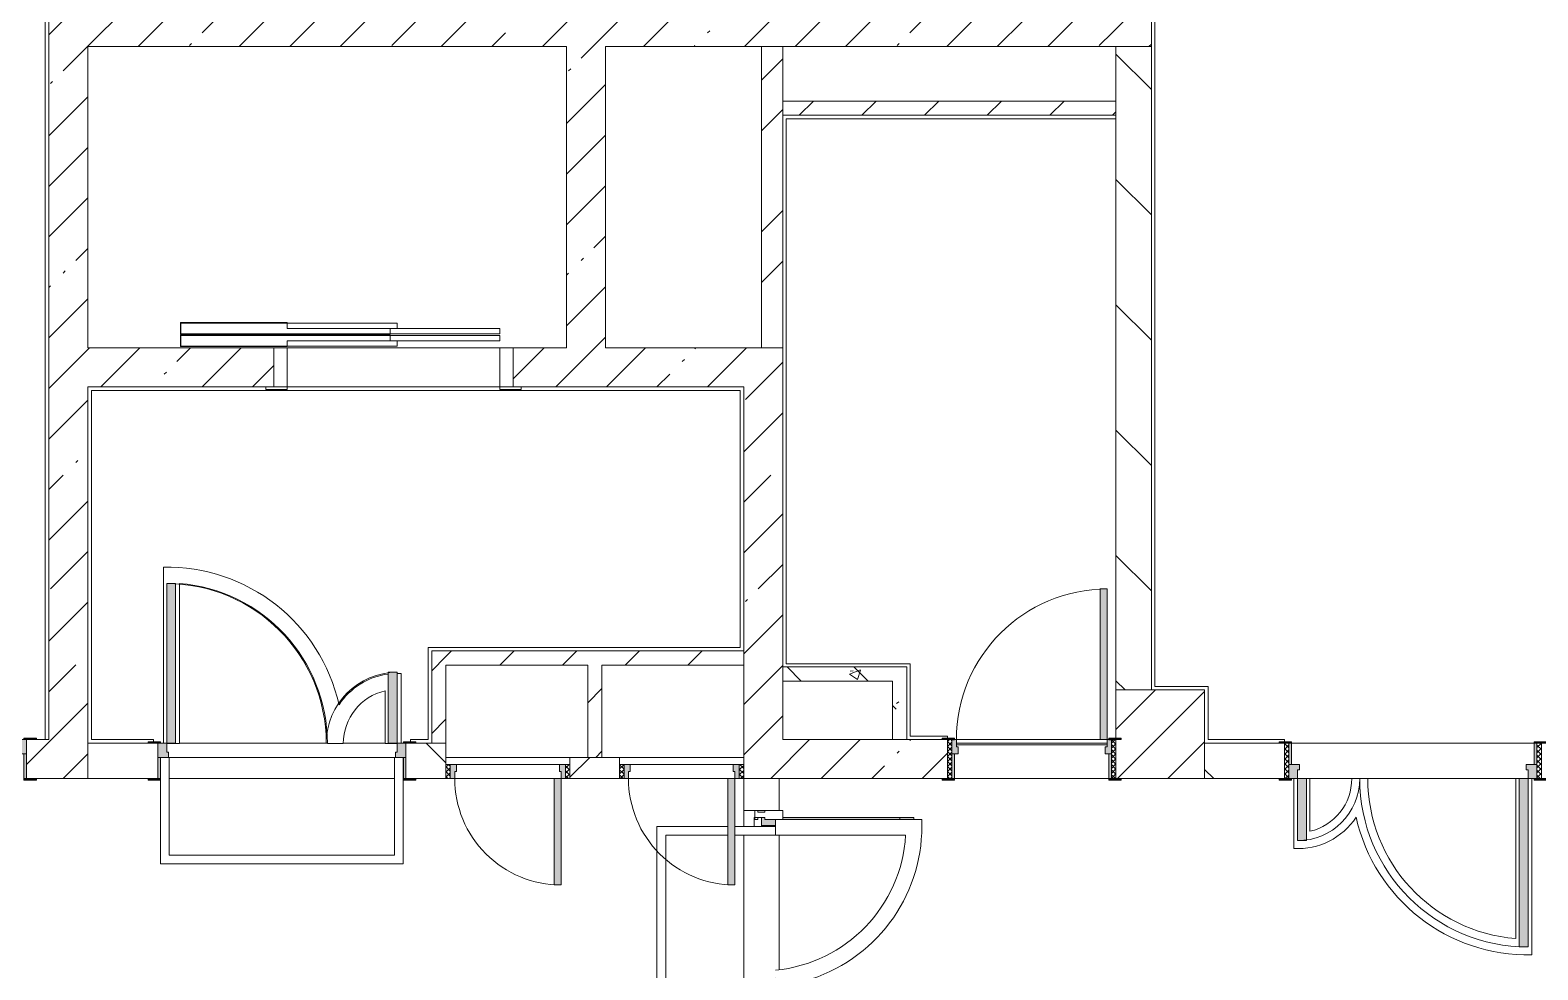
# Model space of a CAD drawing. Header units: millimetres. Extents: x -5714 to 188114, y -8553 to 29000.
# Drawn here: x 155579 to 164084, y 12321 to 17623 of the extents above; entities that cross this region are included whole.
import ezdxf

# ---------------------------------------------------------------- set-up
doc = ezdxf.new("R2010")
doc.units = ezdxf.units.MM
for name, color, linetype, lineweight, true_color in [('A-DETL-GENF-5', 7, 'Continuous', 5, 0xaaaaaa), ('A-DETL-GENF-6', 7, 'Continuous', 5, 0xe2e2e2), ('A-DOOR-3', 7, 'Continuous', 5, 0xaaaaaa), ('A-DOOR-4', 7, 'Continuous', 5, 0xe2e2e2), ('A-DOOR-FRAM-2', 7, 'Continuous', 5, 0xe2e2e2), ('A-DOOR-FRAM-3', 7, 'Continuous', 5, 0xaaaaaa), ('A-FLOR-2', 7, 'Continuous', 5, 0xaaaaaa), ('I-WALL-4', 7, 'Continuous', 5, 0x787878)]:
    doc.layers.add(name, color=color, linetype=linetype, lineweight=lineweight, true_color=true_color)
for name, color, linetype, lineweight in [('A-GLAZ-CWMG-2', 7, 'Continuous', 5), ('A-WALL', 7, 'Continuous', 9), ('I-WALL-2', 7, 'Continuous', 5), ('S-COLS-2', 7, 'Continuous', 5)]:
    doc.layers.add(name, color=color, linetype=linetype, lineweight=lineweight)
pattern_1 = [(45, (61103.76, 0), (-285.1231, 285.1231), []), (45, (61388.9, 0), (-285.1231, 285.1231), [504.031, -100.806, 16.764, -84.042])]
pattern_2 = [(45, (61103.76, 0), (-427.6843, 427.6843), []), (45, (61388.9, 0), (-427.6843, 427.6843), [])]
pattern_3 = [(135, (61103.76, 0), (-353.5534, -353.5534), [])]
pattern_4 = [(45, (61103.76, 0), (-176.7767, 176.7767), [])]
pattern_5 = [(135, (61103.76, 0), (-377.1708, -377.1708), [533.4, -88.9, 17.78, -88.9]), (135, (61103.76, 376.94), (-377.1708, -377.1708), []), (50, (61103.76, 0), (637.6445, -55.7866), [66.675, -733.425]), (355, (61103.76, 0), (-123.3494, 668.699), [53.34, -586.74]), (100.451, (61156.9, -4.65), (514.299, 612.908), [56.665, -623.315]), (46.184, (61103.8, 177.8), (948.7764, -147.1497), [100.012, -1100.137]), (96.636, (61182.8, 165.5), (830.909, 865.997), [84.998, -934.973]), (351.184, (61103.8, 177.8), (830.918, 865.988), [80.01, -880.11]), (21, (61192.66, 133.35), (530.6506, -357.9283), [66.675, -733.425]), (326, (61192.66, 133.35), (216.308, 644.6585), [53.34, -586.74]), (71.451, (61236.9, 103.5), (746.9596, 286.7243), [56.665, -623.315]), (37.5, (61103.76, 0), (10.81053, 295.9426), [16.764, -562.864, 16.764, -578.866, -588.962]), (37.5, (61103.76, 0), (10.81053, 295.9426), [-1175.258, 16.764, -572.198]), (7.5, (61103.76, 0), (233.8692, 350.6318), [16.764, -322.834, 16.764, -549.529, -224.472]), (7.5, (61103.76, 0), (233.8692, 350.6318), [-905.891, 16.764, -207.708]), (327.5, (60905.51, 0), (474.5678, -20.0513), [16.764, -205.486, 16.764, -676.656, -920.115]), (327.5, (60905.51, 0), (474.5678, -20.0513), [-915.67, 16.764, -903.351]), (317.5, (60816.6, 0), (518.4522, 88.9934), [16.764, -272.161, 16.764, -443.738, -653.415]), (317.5, (60816.6, 0), (518.4522, 88.9934), [-749.427, 16.764, -636.651])]

# ---------------------------------------------------------------- blocks, each defined once
blk = doc.blocks.new('110_Дверь_СКБ_2Ст - Д-1_л_Лестничная клетка EIS60 2-32142534-3_9_1_птичка')
at = {"layer": 'A-DOOR-4'}
for points in [[(612.5, 110), (662.5, 110), (662.5, 1010), (612.5, 1010), (612.5, 603.3)], [(-587.5, 110), (-587.5, 510), (-637.5, 510), (-637.5, 110)], [(712.5, -110), (712.5, 30), (697.5, 24.8), (697.5, -110)]]:
    blk.add_hatch(color=256, dxfattribs=at).paths.add_polyline_path(points)
h = blk.add_hatch(color=256, dxfattribs=at)
h.paths.add_polyline_path([(652.5, 30), (712.5, 30), (712.5, 110), (662.5, 110), (662.5, 60), (652.5, 60)])
h.paths.add_polyline_path([(-687.5, 30), (-627.5, 30), (-627.5, 60), (-637.5, 60), (-637.5, 110), (-687.5, 110)])
at = {"layer": 'A-DOOR-FRAM-2'}
for points in [[(-672.5, 110), (-672.5, 118), (-742.5, 118), (-742.5, 110)], [(767.5, 110), (767.5, 118), (697.5, 118), (697.5, 110)], [(-672.5, -110), (-672.5, 30), (-687.5, 24.8), (-687.5, -110)], [(-672.5, -118), (-672.5, -110), (-742.5, -110), (-742.5, -118)], [(767.5, -118), (767.5, -110), (697.5, -110), (697.5, -118)]]:
    blk.add_hatch(color=256, dxfattribs=at).paths.add_polyline_path(points)
at = {"layer": 'A-DOOR-3'}
for p, q in [((662.5, 1010), (612.5, 1010)), ((612.5, 1010), (612.5, 110)), ((662.5, 110), (662.5, 1010)), ((-637.5, 510), (-637.5, 110)), ((-587.5, 510), (-637.5, 510)), ((-587.5, 110), (-587.5, 510)), ((-637.5, 110), (-587.5, 110)), ((612.5, 110), (662.5, 110))]:
    blk.add_line(p, q, dxfattribs=at)
for centre, radius, start, end in [((662.5, 110), 900, 90, 180), ((-637.5, 110), 400, 360, 90)]:
    blk.add_arc(centre, radius, start, end, dxfattribs=at)
at = {"layer": 'A-DOOR-FRAM-3'}
for p, q in [((-672.5, 118), (-742.5, 118)), ((-742.5, 118), (-742.5, 110)), ((-742.5, 110), (-672.5, 110)), ((-637.5, 110), (-687.5, 110)), ((-687.5, 110), (-687.5, 30)), ((-672.5, 110), (-672.5, 118)), ((-637.5, 60), (-637.5, 110)), ((662.5, 110), (662.5, 60)), ((712.5, 110), (662.5, 110)), ((767.5, 118), (697.5, 118)), ((697.5, 118), (697.5, 110)), ((697.5, 110), (767.5, 110)), ((712.5, 30), (712.5, 110)), ((767.5, 110), (767.5, 118)), ((-687.5, 30), (-627.5, 30)), ((-672.5, 30), (-687.5, 30)), ((-687.5, 30), (-687.5, -110)), ((-672.5, -110), (-672.5, 30)), ((-627.5, 60), (-637.5, 60)), ((-627.5, 30), (-627.5, 60)), ((662.5, 60), (652.5, 60)), ((652.5, 60), (652.5, 30)), ((652.5, 30), (712.5, 30)), ((712.5, 30), (697.5, 30)), ((697.5, 30), (697.5, -110)), ((712.5, -110), (712.5, 30)), ((-672.5, -110), (-742.5, -110)), ((-742.5, -110), (-742.5, -118)), ((-742.5, -118), (-672.5, -118)), ((-687.5, -110), (-672.5, -110)), ((-672.5, -118), (-672.5, -110)), ((697.5, -110), (712.5, -110)), ((767.5, -110), (697.5, -110)), ((697.5, -110), (697.5, -118)), ((697.5, -118), (767.5, -118)), ((767.5, -118), (767.5, -110))]:
    blk.add_line(p, q, dxfattribs=at)
blk = doc.blocks.new('110_Дверь_СКБ_2Ст - Д-3а 1450x2100h_Лестничная клетка из коридора-32352288-3_9_1_птичка')
at = {"layer": 'A-DOOR-4'}
for points in [[(-587.5, 100), (-587.5, 1000), (-637.5, 1000), (-637.5, 100)], [(662.5, 100), (662.5, 500), (612.5, 500), (612.5, 100)], [(712.5, -100), (712.5, 20), (697.5, 20), (697.5, -100)]]:
    blk.add_hatch(color=256, dxfattribs=at).paths.add_polyline_path(points)
h = blk.add_hatch(color=256, dxfattribs=at)
h.paths.add_polyline_path([(-627.5, 20), (-627.5, 50), (-637.5, 50), (-637.5, 100), (-687.5, 100), (-687.5, 20)])
h.paths.add_polyline_path([(712.5, 20), (712.5, 100), (662.5, 100), (662.5, 50), (652.5, 50), (652.5, 20)])
at = {"layer": 'A-DOOR-FRAM-2'}
for points in [[(-672.5, 100), (-672.5, 108), (-742.5, 108), (-742.5, 100)], [(767.5, 100), (767.5, 108), (697.5, 108), (697.5, 100)], [(-672.5, -100), (-672.5, 20), (-687.5, 20), (-687.5, -100)], [(-672.5, -108), (-672.5, -100), (-742.5, -100), (-742.5, -108)], [(767.5, -108), (767.5, -100), (697.5, -100), (697.5, -108)]]:
    blk.add_hatch(color=256, dxfattribs=at).paths.add_polyline_path(points)
at = {"layer": 'A-DOOR-3'}
for p, q in [((-637.5, 1000), (-637.5, 100)), ((-587.5, 1000), (-637.5, 1000)), ((-587.5, 100), (-587.5, 1000)), ((662.5, 500), (612.5, 500)), ((612.5, 500), (612.5, 100)), ((662.5, 100), (662.5, 500)), ((-637.5, 100), (-587.5, 100)), ((612.5, 100), (662.5, 100))]:
    blk.add_line(p, q, dxfattribs=at)
for centre, radius, start, end in [((-637.5, 100), 900, 0, 90), ((662.5, 100), 400, 90, 180)]:
    blk.add_arc(centre, radius, start, end, dxfattribs=at)
at = {"layer": 'A-DOOR-FRAM-3'}
for p, q in [((-672.5, 108), (-742.5, 108)), ((-742.5, 108), (-742.5, 100)), ((-742.5, 100), (-672.5, 100)), ((-637.5, 100), (-687.5, 100)), ((-687.5, 100), (-687.5, 20)), ((-672.5, 100), (-672.5, 108)), ((-637.5, 50), (-637.5, 100)), ((662.5, 100), (662.5, 50)), ((712.5, 100), (662.5, 100)), ((767.5, 108), (697.5, 108)), ((697.5, 108), (697.5, 100)), ((697.5, 100), (767.5, 100)), ((712.5, 20), (712.5, 100)), ((767.5, 100), (767.5, 108)), ((-687.5, 20), (-627.5, 20)), ((-672.5, 20), (-687.5, 20)), ((-687.5, 20), (-687.5, -100)), ((-672.5, -100), (-672.5, 20)), ((-627.5, 50), (-637.5, 50)), ((-627.5, 20), (-627.5, 50)), ((662.5, 50), (652.5, 50)), ((652.5, 50), (652.5, 20)), ((652.5, 20), (712.5, 20)), ((712.5, 20), (697.5, 20)), ((697.5, 20), (697.5, -100)), ((712.5, -100), (712.5, 20)), ((-672.5, -100), (-742.5, -100)), ((-742.5, -100), (-742.5, -108)), ((-742.5, -108), (-672.5, -108)), ((-687.5, -100), (-672.5, -100)), ((-672.5, -108), (-672.5, -100)), ((697.5, -100), (712.5, -100)), ((767.5, -100), (697.5, -100)), ((697.5, -100), (697.5, -108)), ((697.5, -108), (767.5, -108)), ((767.5, -108), (767.5, -100))]:
    blk.add_line(p, q, dxfattribs=at)
blk = doc.blocks.new('110_Дверь_СКБ_1Ст_Внутренняя1 - Д-8_п_ 950x2100h_охрана 2-32352576-3_9_1_птичка')
at = {"layer": 'A-DOOR-3'}
h = blk.add_hatch(dxfattribs=at)
h.set_pattern_fill('FP_82', color=256, style=0, pattern_type=2)
h.set_pattern_definition([(135, (1826.41, 174.685), (-14.14214, -14.14214), []), (225, (1826.41, 174.685), (14.14214, -14.14214), [])])
h.paths.add_polyline_path([(487.5, -110), (487.5, 110), (462.5, 110), (462.5, -110)])
at = {"layer": 'A-DOOR-4'}
h = blk.add_hatch(color=256, dxfattribs=at)
h.paths.add_polyline_path([(462.5, 30), (462.5, 110), (437.5, 110), (437.5, 70), (427.5, 70), (427.5, 30)])
h.paths.add_polyline_path([(-402.5, 30), (-402.5, 70), (-412.5, 70), (-412.5, 110), (-437.5, 110), (-437.5, 30)])
at = {"layer": 'A-DOOR-FRAM-2'}
for points in [[(397.5, 110), (437.5, 110), (437.5, 960), (397.5, 960)], [(-422.5, 110), (-422.5, 118), (-492.5, 118), (-492.5, 110)], [(517.5, 110), (517.5, 118), (447.5, 118), (447.5, 110)], [(-422.5, -110), (-422.5, 30), (-437.5, 24.8), (-437.5, -110)], [(462.5, -110), (462.5, 30), (447.5, 24.8), (447.5, -110)], [(-422.5, -118), (-422.5, -110), (-492.5, -110), (-492.5, -118)], [(517.5, -118), (517.5, -110), (447.5, -110), (447.5, -118)]]:
    blk.add_hatch(color=256, dxfattribs=at).paths.add_polyline_path(points)
at = {"layer": 'A-DOOR-FRAM-3'}
h = blk.add_hatch(dxfattribs=at)
h.set_pattern_fill('FP_83', color=256, style=0, pattern_type=2)
h.set_pattern_definition([(45, (-296.384, 174.685), (-14.1421, 14.1421), []), (135, (-296.384, 174.685), (-14.1421, -14.1421), [])])
h.paths.add_polyline_path([(-437.5, -110), (-437.5, 110), (-462.5, 110), (-462.5, -110)])
at = {"layer": 'A-DOOR-3'}
for p, q in [((437.5, 960), (397.5, 960)), ((397.5, 960), (397.5, 110)), ((437.5, 110), (437.5, 960)), ((397.5, 110), (437.5, 110))]:
    blk.add_line(p, q, dxfattribs=at)
blk.add_arc((437.5, 110), 850, 90, 180, dxfattribs=at)
at = {"layer": 'A-DOOR-FRAM-3'}
for p, q in [((-422.5, 118), (-492.5, 118)), ((-492.5, 118), (-492.5, 110)), ((-492.5, 110), (-422.5, 110)), ((-437.5, 110), (-462.5, 110)), ((-462.5, 110), (-462.5, -110)), ((-412.5, 110), (-437.5, 110)), ((-437.5, 110), (-437.5, 30)), ((-437.5, -110), (-437.5, 110)), ((-422.5, 110), (-437.5, 110)), ((-437.5, 110), (-437.5, 109)), ((-437.5, 109), (-422.5, 109)), ((-422.5, 110), (-422.5, 118)), ((-422.5, 109), (-422.5, 110)), ((-412.5, 70), (-412.5, 110)), ((437.5, 110), (437.5, 70)), ((462.5, 110), (437.5, 110)), ((517.5, 118), (447.5, 118)), ((447.5, 118), (447.5, 110)), ((462.5, 110), (447.5, 110)), ((447.5, 110), (447.5, 109)), ((447.5, 110), (517.5, 110)), ((447.5, 109), (462.5, 109)), ((462.5, 30), (462.5, 110)), ((487.5, 110), (462.5, 110)), ((462.5, 110), (462.5, -110)), ((462.5, 109), (462.5, 110)), ((487.5, -110), (487.5, 110)), ((517.5, 110), (517.5, 118)), ((-437.5, 30), (-402.5, 30)), ((-422.5, 30), (-437.5, 30)), ((-437.5, 30), (-437.5, -110)), ((-422.5, -110), (-422.5, 30)), ((-402.5, 70), (-412.5, 70)), ((-402.5, 30), (-402.5, 70)), ((437.5, 70), (427.5, 70)), ((427.5, 70), (427.5, 30)), ((427.5, 30), (462.5, 30)), ((462.5, 30), (447.5, 30)), ((447.5, 30), (447.5, -110)), ((462.5, -110), (462.5, 30)), ((-422.5, -110), (-492.5, -110)), ((-492.5, -110), (-492.5, -118)), ((-492.5, -118), (-422.5, -118)), ((-462.5, -110), (-437.5, -110)), ((-437.5, -110), (-422.5, -110)), ((-422.5, -118), (-422.5, -110)), ((447.5, -110), (462.5, -110)), ((517.5, -110), (447.5, -110)), ((447.5, -110), (447.5, -118)), ((447.5, -118), (517.5, -118)), ((462.5, -110), (487.5, -110)), ((517.5, -118), (517.5, -110))]:
    blk.add_line(p, q, dxfattribs=at)
blk = doc.blocks.new('110_Дверь_СКБ_2Ст - Д-6_л__ ДОО_Дв_1450x2100h_Дверь из раздевальной в коридор-32357677-3_9_1_птичка')
at = {"layer": 'A-DOOR-3'}
h = blk.add_hatch(dxfattribs=at)
h.set_pattern_fill('FP_95', color=256, style=0, pattern_type=2)
h.set_pattern_definition([(135, (1576.41, 164.685), (-14.14214, -14.14214), []), (225, (1576.41, 164.685), (14.14214, -14.14214), [])])
h.paths.add_polyline_path([(737.5, 100), (712.5, 100), (712.5, -100), (737.5, -100), (737.5, -34.8)])
at = {"layer": 'A-DOOR-4'}
for points in [[(-587.5, 1050), (-637.5, 1050), (-637.5, 100), (-587.5, 100), (-587.5, 543.6)], [(612.5, 450), (612.5, 100), (662.5, 100), (662.5, 450)]]:
    blk.add_hatch(color=256, dxfattribs=at).paths.add_polyline_path(points)
h = blk.add_hatch(color=256, dxfattribs=at)
h.paths.add_polyline_path([(662.5, 100), (662.5, 50), (652.5, 50), (652.5, 20), (712.5, 20), (712.5, 100), (672.8, 100)])
h.paths.add_polyline_path([(-637.5, 100), (-687.5, 100), (-687.5, 20), (-627.5, 20), (-627.5, 50), (-637.5, 50)])
at = {"layer": 'A-DOOR-FRAM-2'}
for points in [[(-672.5, 108), (-742.5, 108), (-742.5, 100), (-672.5, 100)], [(697.5, 108), (697.5, 100), (767.5, 100), (767.5, 108)], [(-672.5, 20), (-687.5, 20), (-687.5, -100), (-672.5, -100), (-672.5, -34.8)], [(712.5, 20), (697.5, 20), (697.5, -100), (712.5, -100), (712.5, -34.8)], [(-672.5, -100), (-742.5, -100), (-742.5, -108), (-672.5, -108)], [(697.5, -100), (697.5, -108), (767.5, -108), (767.5, -100)]]:
    blk.add_hatch(color=256, dxfattribs=at).paths.add_polyline_path(points)
at = {"layer": 'A-DOOR-FRAM-3'}
h = blk.add_hatch(dxfattribs=at)
h.set_pattern_fill('FP_96', color=256, style=0, pattern_type=2)
h.set_pattern_definition([(45, (-546.384, 164.685), (-14.1421, 14.1421), []), (135, (-546.384, 164.685), (-14.1421, -14.1421), [])])
h.paths.add_polyline_path([(-712.5, 100), (-712.5, -100), (-687.5, -100), (-687.5, 100)])
at = {"layer": 'A-DOOR-3'}
for p, q in [((-637.5, 1050), (-637.5, 100)), ((-587.5, 1050), (-637.5, 1050)), ((-587.5, 100), (-587.5, 1050)), ((662.5, 450), (612.5, 450)), ((612.5, 450), (612.5, 100)), ((662.5, 100), (662.5, 450)), ((-637.5, 100), (-587.5, 100)), ((612.5, 100), (662.5, 100))]:
    blk.add_line(p, q, dxfattribs=at)
for centre, radius, start, end in [((-637.5, 100), 950, 0, 90), ((662.5, 100), 350, 90, 180)]:
    blk.add_arc(centre, radius, start, end, dxfattribs=at)
at = {"layer": 'A-DOOR-FRAM-3'}
for p, q in [((-672.5, 108), (-742.5, 108)), ((-742.5, 108), (-742.5, 100)), ((-742.5, 100), (-672.5, 100)), ((-687.5, 100), (-712.5, 100)), ((-712.5, 100), (-712.5, -100)), ((-637.5, 100), (-687.5, 100)), ((-687.5, 100), (-687.5, 20)), ((-687.5, -100), (-687.5, 100)), ((-672.5, 100), (-672.5, 108)), ((-637.5, 50), (-637.5, 100)), ((662.5, 100), (662.5, 50)), ((712.5, 100), (662.5, 100)), ((767.5, 108), (697.5, 108)), ((697.5, 108), (697.5, 100)), ((697.5, 100), (767.5, 100)), ((712.5, 20), (712.5, 100)), ((737.5, 100), (712.5, 100)), ((712.5, 100), (712.5, -100)), ((737.5, -100), (737.5, 100)), ((767.5, 100), (767.5, 108)), ((-687.5, 20), (-627.5, 20)), ((-672.5, 20), (-687.5, 20)), ((-687.5, 20), (-687.5, -100)), ((-672.5, -100), (-672.5, 20)), ((-627.5, 50), (-637.5, 50)), ((-627.5, 20), (-627.5, 50)), ((662.5, 50), (652.5, 50)), ((652.5, 50), (652.5, 20)), ((652.5, 20), (712.5, 20)), ((712.5, 20), (697.5, 20)), ((697.5, 20), (697.5, -100)), ((712.5, -100), (712.5, 20)), ((-672.5, -100), (-742.5, -100)), ((-742.5, -100), (-742.5, -108)), ((-742.5, -108), (-672.5, -108)), ((-712.5, -100), (-687.5, -100)), ((-687.5, -100), (-672.5, -100)), ((-672.5, -108), (-672.5, -100)), ((697.5, -100), (712.5, -100)), ((767.5, -100), (697.5, -100)), ((697.5, -100), (697.5, -108)), ((697.5, -108), (767.5, -108)), ((712.5, -100), (737.5, -100)), ((767.5, -108), (767.5, -100))]:
    blk.add_line(p, q, dxfattribs=at)
blk = doc.blocks.new('110_Дверь_СКБ_1Ст - д-18 700x2100h_Технический шкаф ЭОМ и СС-V190-3_9_1_птичка')
at = {"layer": 'A-DOOR-3'}
h = blk.add_hatch(dxfattribs=at)
h.set_pattern_fill('FP_105', color=256, style=0, pattern_type=2)
h.set_pattern_definition([(135, (1951.41, 124.685), (-14.14214, -14.14214), []), (225, (1951.41, 124.685), (14.14214, -14.14214), [])])
h.paths.add_polyline_path([(362.5, 60), (337.5, 60), (337.5, -20), (362.5, -20)])
at = {"layer": 'A-DOOR-4'}
h = blk.add_hatch(color=256, dxfattribs=at)
h.paths.add_polyline_path([(312.5, 60), (312.5, 20), (302.5, 20), (302.5, -20), (337.5, -20), (337.5, 60)])
h.paths.add_polyline_path([(-287.5, 60), (-312.5, 60), (-312.5, -20), (-277.5, -20), (-277.5, 20), (-287.5, 20)])
at = {"layer": 'A-DOOR-FRAM-2'}
blk.add_hatch(color=256, dxfattribs=at).paths.add_polyline_path([(-247.5, 660), (-287.5, 660), (-287.5, 60), (-247.5, 60), (-247.5, 503.6)])
at = {"layer": 'A-DOOR-FRAM-3'}
h = blk.add_hatch(dxfattribs=at)
h.set_pattern_fill('FP_106', color=256, style=0, pattern_type=2)
h.set_pattern_definition([(45, (-171.384, 124.685), (-14.1421, 14.1421), []), (135, (-171.384, 124.685), (-14.1421, -14.1421), [])])
h.paths.add_polyline_path([(-312.5, 60), (-337.5, 60), (-337.5, -20), (-312.5, -20)])
at = {"layer": 'A-DOOR-3'}
for p, q in [((-287.5, 660), (-287.5, 60)), ((-247.5, 660), (-287.5, 660)), ((-247.5, 60), (-247.5, 660)), ((-287.5, 60), (-247.5, 60))]:
    blk.add_line(p, q, dxfattribs=at)
blk.add_arc((-287.5, 60), 600, 360, 90, dxfattribs=at)
at = {"layer": 'A-DOOR-FRAM-3'}
for p, q in [((-312.5, 60), (-337.5, 60)), ((-337.5, 60), (-337.5, -20)), ((-287.5, 60), (-312.5, 60)), ((-312.5, 60), (-312.5, -20)), ((-312.5, -20), (-312.5, 60)), ((-287.5, 20), (-287.5, 60)), ((-277.5, 20), (-287.5, 20)), ((-277.5, -20), (-277.5, 20)), ((-247.5, 60), (312.5, 60)), ((312.5, 20), (302.5, 20)), ((302.5, 20), (302.5, -20)), ((312.5, 60), (312.5, 20)), ((337.5, 60), (312.5, 60)), ((337.5, -20), (337.5, 60)), ((362.5, 60), (337.5, 60)), ((337.5, 60), (337.5, -20)), ((362.5, -20), (362.5, 60)), ((-337.5, -20), (-312.5, -20)), ((-312.5, -20), (-277.5, -20)), ((302.5, -20), (-277.5, -20)), ((302.5, -20), (337.5, -20)), ((337.5, -20), (362.5, -20))]:
    blk.add_line(p, q, dxfattribs=at)
blk = doc.blocks.new('BSC_Колонна _Прямоугольная - 500х500-17857564-3_9_1_птичка')
at = {"layer": 'S-COLS-2'}
h = blk.add_hatch(dxfattribs=at)
h.set_pattern_fill('FP_135', color=256, style=0, pattern_type=2)
h.set_pattern_definition([(45, (-100850, -13650), (-285.1231, 285.1231), []), (45, (-100564.88, -13650), (-285.1231, 285.1231), [504.031, -100.806, 16.764, -84.042])])
h.paths.add_polyline_path([(-250, -250), (250, -250), (250, 250), (-250, 250), (-250, -22), (-220, -22), (-220, -30), (-250, -30), (-250, -115.2)])
for p, q in [((250, 250), (-250, 250)), ((-250, 250), (-250, -22)), ((250, -250), (250, 250)), ((-220, -250), (250, -250))]:
    blk.add_line(p, q, dxfattribs=at)
blk = doc.blocks.new('DOR_Дверь лифта - 1350х2050h-19118285-3_9_1_птичка')
at = {"layer": 'A-DOOR-3'}
for p, q in [((-600, 125), (-720, 125)), ((-720, 125), (-720, 110)), ((-720, 110), (-600, 110)), ((-675, 110), (-675, -110)), ((-600, 110), (-675, 110)), ((-600, 110), (-600, 125)), ((600, 110), (-600, 110)), ((-600, 110), (-600, -110)), ((720, 125), (600, 125)), ((600, 125), (600, 110)), ((600, -110), (600, 110)), ((675, 110), (600, 110)), ((600, 110), (720, 110)), ((675, -110), (675, 110)), ((720, 110), (720, 125)), ((-675, -110), (-600, -110)), ((-600, -110), (600, -110)), ((-600, -150), (-600, -180)), ((20, -150), (-600, -150)), ((-20, -120), (-20, -150)), ((600, -120), (-20, -120)), ((-20, -150), (600, -150)), ((20, -180), (20, -150)), ((600, -110), (675, -110)), ((600, -150), (600, -120)), ((-600, -180), (20, -180)), ((-600, -190), (-600, -220)), ((20, -190), (-600, -190)), ((-600, -220), (20, -220)), ((-20, -220), (-20, -250)), ((600, -220), (-20, -220)), ((-20, -250), (600, -250)), ((20, -220), (20, -190)), ((600, -250), (600, -220))]:
    blk.add_line(p, q, dxfattribs=at)
at = {"layer": 'A-DOOR-FRAM-3'}
for p, q in [((600, -117), (600, -120)), ((1203, -117), (600, -117)), ((600, -120), (1200, -120)), ((1200, -120), (1200, -180)), ((1203, -183), (1203, -117)), ((1200, -180), (20, -180)), ((20, -180), (20, -183)), ((20, -183), (1203, -183)), ((1203, -187), (20, -187)), ((20, -187), (20, -190)), ((20, -190), (1200, -190)), ((600, -250), (600, -253)), ((1200, -250), (600, -250)), ((600, -253), (1203, -253)), ((1200, -190), (1200, -250)), ((1203, -253), (1203, -187))]:
    blk.add_line(p, q, dxfattribs=at)
blk = doc.blocks.new('Дверь_Витражная_остекление_ - ВВ-7 остекление-32356329-3_9_1_птичка')
at = {"layer": 'A-DETL-GENF-6'}
blk.add_hatch(color=256, dxfattribs=at).paths.add_polyline_path([(-860, -20), (-860, -96), (-815, -96), (-815, -20)])
h = blk.add_hatch(color=256, dxfattribs=at)
h.paths.add_polyline_path([(865, -100), (900, -100), (900, -40), (910, -40), (910, -20), (865, -20), (865, -40)])
h.paths.add_polyline_path([(900, -880), (910, -880), (910, -140), (900, -140), (900, -833.5)])
at = {"layer": 'A-DETL-GENF-5'}
for p, q in [((-815, -20), (-860, -20)), ((-860, -96), (-860, -20)), ((-815, -20), (-860, -20)), ((-860, -20), (-860, -96)), ((865, -100), (865, -20)), ((865, -20), (865, -100)), ((910, -880), (910, -140)), ((910, -880), (910, -140)), ((910, -800), (900, -800)), ((910, -880), (900, -880)), ((900, -880), (910, -880))]:
    blk.add_line(p, q, dxfattribs=at)
at = {"layer": 'A-DOOR-3'}
for p, q in [((-910, 20), (-860, 20)), ((-910, -20), (-910, 20)), ((-860, 20), (-860, -20)), ((860, 20), (910, 20)), ((860, -20), (860, 20)), ((910, 20), (910, -20)), ((-860, -20), (-910, -20)), ((-860, -96), (-860, -20)), ((910, -20), (860, -20))]:
    blk.add_line(p, q, dxfattribs=at)
for centre, start, end in [((-860, -20), 354.58147, 0), ((860, -20), 180, 185.41853)]:
    blk.add_arc(centre, 860, start, end, dxfattribs=at)
blk = doc.blocks.new('Прямоугольный импост - Импост структурный с накладкой - 160мм Темный-32348142-3_9_1_птичка')
at = {"layer": 'A-GLAZ-CWMG-2'}
for p, q in [((0, 17), (-50, 17)), ((-50, 17), (-50, 0)), ((-50, 0), (-40, 0)), ((-40, 0), (-40, -40)), ((-10, -40), (-10, 0)), ((-10, 0), (0, 0)), ((0, 0), (0, 17)), ((-40, -40), (-50, -40)), ((-50, -40), (-50, -140)), ((0, -40), (-10, -40)), ((0, -140), (0, -40)), ((-50, -140), (0, -140))]:
    blk.add_line(p, q, dxfattribs=at)

msp = doc.modelspace()

# ---------------------------------------------------------------- hatches: boundary and pattern name
at = {"layer": 'I-WALL-2'}
h = msp.add_hatch(dxfattribs=at)
h.set_pattern_fill('FP_62', color=256, style=0, pattern_type=2)
h.set_pattern_definition(pattern_1)
h.paths.add_polyline_path([(161683.8, 17530), (161903.8, 17530), (161903.8, 21400), (161683.8, 21400), (161683.8, 17750)])
h = msp.add_hatch(dxfattribs=at)
h.set_pattern_fill('FP_62', color=256, style=0, pattern_type=2)
h.set_pattern_definition(pattern_1)
h.paths.add_polyline_path([(155903.8, 13620), (155903.8, 17750), (155683.8, 17750), (155683.8, 13620)])
h = msp.add_hatch(dxfattribs=at)
h.set_pattern_fill('FP_62', color=256, style=0, pattern_type=2)
h.set_pattern_definition(pattern_1)
h.paths.add_polyline_path([(161683.8, 17530), (161683.8, 17750), (155903.8, 17750), (155903.8, 17530), (158989.6, 17530)])
h = msp.add_hatch(dxfattribs=at)
h.set_pattern_fill('FP_62', color=256, style=0, pattern_type=2)
h.set_pattern_definition(pattern_1)
h.paths.add_polyline_path([(158823.8, 15830), (158823.8, 17530), (158603.8, 17530), (158603.8, 15830)])
h = msp.add_hatch(dxfattribs=at)
h.set_pattern_fill('FP_88', color=256, style=0, pattern_type=2)
h.set_pattern_definition(pattern_2)
h.paths.add_polyline_path([(159823.8, 15830), (159823.8, 17530), (159703.8, 17530), (159703.8, 15830)])
h = msp.add_hatch(dxfattribs=at)
h.set_pattern_fill('FP_65', color=256, style=0, pattern_type=2)
h.set_pattern_definition(pattern_3)
h.paths.add_polyline_path([(161903.8, 13900), (161903.8, 17530), (161703.8, 17530), (161703.8, 13900), (161887.9, 13900)])
h = msp.add_hatch(dxfattribs=at)
h.set_pattern_fill('FP_67', color=256, style=0, pattern_type=2)
h.set_pattern_definition(pattern_4)
h.paths.add_polyline_path([(161703.8, 17142.8), (161703.8, 17222.8), (159823.8, 17222.8), (159823.8, 17142.8)])
h = msp.add_hatch(dxfattribs=at)
h.set_pattern_fill('FP_62', color=256, style=0, pattern_type=2)
h.set_pattern_definition(pattern_1)
h.paths.add_polyline_path([(156953.8, 15610), (156953.8, 15830), (155903.8, 15830), (155903.8, 15610)])
h.paths.add_polyline_path([(159603.8, 15610), (159603.8, 15830), (158303.8, 15830), (158303.8, 15610), (158989.6, 15610)])
h = msp.add_hatch(dxfattribs=at)
h.set_pattern_fill('FP_62', color=256, style=0, pattern_type=2)
h.set_pattern_definition(pattern_1)
h.paths.add_polyline_path([(159603.8, 13620), (159823.8, 13620), (159823.8, 15830), (159603.8, 15830), (159603.8, 14040)])
h = msp.add_hatch(dxfattribs=at)
h.set_pattern_fill('FP_67', color=256, style=0, pattern_type=2)
h.set_pattern_definition(pattern_4)
h.paths.add_polyline_path([(157923.8, 13600), (157923.8, 14120), (157843.8, 14120), (157843.8, 13600)])
h = msp.add_hatch(dxfattribs=at)
h.set_pattern_fill('FP_67', color=256, style=0, pattern_type=2)
h.set_pattern_definition(pattern_4)
h.paths.add_polyline_path([(158723.8, 14040), (159603.8, 14040), (159603.8, 14120), (157923.8, 14120), (157923.8, 14040), (158057.4, 14040)])
h = msp.add_hatch(dxfattribs=at)
h.set_pattern_fill('FP_67', color=256, style=0, pattern_type=2)
h.set_pattern_definition(pattern_4)
h.paths.add_polyline_path([(158803.8, 13520), (158803.8, 14040), (158723.8, 14040), (158723.8, 13520)])
h = msp.add_hatch(dxfattribs=at)
h.set_pattern_fill('FP_62', color=256, style=0, pattern_type=2)
h.set_pattern_definition(pattern_1)
h.paths.add_polyline_path([(155613.8, 13400), (155903.8, 13400), (155903.8, 13620), (155558.8, 13620), (155558.8, 13400)])
h.paths.add_polyline_path([(153913.8, 13400), (154158.8, 13400), (154158.8, 13620), (153913.8, 13620), (153913.8, 13534.8)])
h = msp.add_hatch(dxfattribs=at)
h.set_pattern_fill('FP_62', color=256, style=0, pattern_type=2)
h.set_pattern_definition(pattern_1)
h.paths.add_polyline_path([(160753.8, 13400), (160753.8, 13620), (159603.8, 13620), (159603.8, 13400), (160723.8, 13400)])
h = msp.add_hatch(dxfattribs=at)
h.set_pattern_fill('FP_65', color=256, style=0, pattern_type=2)
h.set_pattern_definition(pattern_3)
h.paths.add_polyline_path([(156098.8, 13400), (156298.8, 13400), (156298.8, 13600), (155903.8, 13600), (155903.8, 13400)])
h.paths.add_polyline_path([(157923.8, 13400), (157923.8, 13600), (157698.8, 13600), (157698.8, 13400), (157753.8, 13400)])
h = msp.add_hatch(dxfattribs=at)
h.set_pattern_fill('FP_65', color=256, style=0, pattern_type=2)
h.set_pattern_definition(pattern_3)
h.paths.add_polyline_path([(178554.2, 13400), (178584.2, 13400), (178584.2, 13600), (177203.8, 13600), (177203.8, 13400), (177633.7, 13400)])
h.paths.add_polyline_path([(180034.2, 13400), (182033.8, 13400), (182033.8, 13600), (180034.2, 13600), (180034.2, 13534.8)])
h.paths.add_polyline_path([(169423.8, 13400), (169423.8, 13600), (164103.8, 13600), (164103.8, 13400), (169393.8, 13400)])
h.paths.add_polyline_path([(173904.9, 13400), (176703.8, 13400), (176703.8, 13600), (172153.8, 13600), (172153.8, 13400), (172972.7, 13400)])
h.paths.add_polyline_path([(171653.8, 13400), (171653.8, 13600), (170873.8, 13600), (170873.8, 13400), (170903.8, 13400)])
h.paths.add_polyline_path([(162203.8, 13400), (162653.8, 13400), (162653.8, 13600), (162203.8, 13600), (162203.8, 13534.8)])
h = msp.add_hatch(dxfattribs=at)
h.set_pattern_fill('FP_88', color=256, style=0, pattern_type=2)
h.set_pattern_definition(pattern_2)
h.paths.add_polyline_path([(158623.8, 13400), (158903.8, 13400), (158903.8, 13520), (158623.8, 13520), (158623.8, 13480)])
h = msp.add_hatch(dxfattribs=at)
h.set_pattern_fill('FP_65', color=256, style=0, pattern_type=2)
h.set_pattern_definition(pattern_3)
h.paths.add_polyline_path([(159603.8, 10600), (159803.8, 10600), (159803.8, 11320), (159603.8, 11320), (159603.8, 11120)])
h.paths.add_polyline_path([(159603.8, 13220), (159803.8, 13220), (159803.8, 13400), (159603.8, 13400)])
at = {"layer": 'I-WALL-4'}
h = msp.add_hatch(dxfattribs=at)
h.set_pattern_fill('FP_70', color=256, style=0, pattern_type=2)
h.set_pattern_definition(pattern_5)
h.paths.add_polyline_path([(160443.8, 13950), (160523.8, 13950), (160523.8, 14030), (159823.8, 14030), (159823.8, 13950), (159921.8, 13950)])
h = msp.add_hatch(dxfattribs=at)
h.set_pattern_fill('FP_70', color=256, style=0, pattern_type=2)
h.set_pattern_definition(pattern_5)
h.paths.add_polyline_path([(160523.8, 13620), (160523.8, 13950), (160443.8, 13950), (160443.8, 13620)])

# ---------------------------------------------------------------- linework, layer by layer
at = {"layer": 'A-FLOR-2'}
for p, q in [((161923.8, 21130), (161923.8, 13920)), ((155662.8, 13620), (155662.8, 17750)), ((159843.8, 17122.8), (159843.8, 14047.8)), ((161703.8, 17122.8), (159843.8, 17122.8)), ((159583.8, 15590), (155923.8, 15590)), ((155923.8, 15590), (155923.8, 13620)), ((159583.8, 14140), (159583.8, 15590)), ((156330.2, 14593.2), (156330.2, 13600)), ((156420.2, 13598.4), (156420.2, 14500.7)), ((157823.8, 13620), (157823.8, 14140)), ((157823.8, 14140), (159583.8, 14140)), ((159843.8, 14047.8), (160543.8, 14047.8)), ((160543.8, 14047.8), (160543.8, 13640)), ((157671.4, 13600), (157671.4, 13992.9)), ((157581.4, 13895.6), (157581.4, 13598.4)), ((161923.8, 13920), (162223.8, 13920)), ((162223.8, 13920), (162223.8, 13620)), ((155923.8, 13620), (156273.8, 13620)), ((156273.8, 13620), (156273.8, 13608)), ((157723.8, 13620), (157823.8, 13620)), ((157723.8, 13608), (157723.8, 13620)), ((160543.8, 13640), (160753.8, 13640)), ((160753.8, 13640), (160753.8, 13628)), ((162223.8, 13620), (162653.8, 13620)), ((162653.8, 13620), (162653.8, 13608)), ((156348.8, 13598.4), (156420.2, 13598.4)), ((157255.2, 13598.4), (157345.2, 13598.4)), ((157581.4, 13598.4), (157648.8, 13598.4)), ((160803.8, 13600), (161653.8, 13600)), ((161653.8, 13590.2), (160803.8, 13590.2)), ((156363.6, 13518.4), (156313.8, 13518.4)), ((156358.8, 13520), (157638.8, 13520)), ((156363.6, 12968.4), (156363.6, 13518.4)), ((157683.6, 13518.4), (157633.6, 13518.4)), ((157633.6, 13518.4), (157633.6, 12968.4)), ((157683.6, 12918.4), (157683.6, 13518.4)), ((156313.6, 13392), (156313.6, 12918.4)), ((162708, 13400), (162708, 13005.6)), ((162798, 13400), (162778.8, 13400)), ((162798, 13102.9), (162798, 13400)), ((163124.2, 13400), (163034.2, 13400)), ((163978.8, 13400), (163959.2, 13400)), ((163959.2, 13400), (163959.2, 12497.7)), ((164049.2, 12405.2), (164049.2, 13400)), ((159513.8, 13130), (159113.8, 13130)), ((159113.8, 13130), (159113.8, 11455)), ((159663.8, 13130), (159553.8, 13130)), ((159783.8, 13130), (159703.8, 13130)), ((159783.8, 13080), (159783.8, 13170)), ((160607.9, 13170), (159823.8, 13170)), ((159163.8, 11505), (159163.8, 13080)), ((159163.8, 13080), (159513.8, 13080)), ((159553.8, 13080), (160517.2, 13080)), ((157633.6, 12968.4), (156363.6, 12968.4)), ((156313.6, 12918.4), (157683.6, 12918.4))]:
    msp.add_line(p, q, dxfattribs=at)
for centre, radius, start, end in [((156350.2, 13598.4), 995, 12.67054, 91.1511), ((156350.2, 13598.4), 905, 0, 85.56313), ((157650.2, 13598.4), 395, 97.4974, 146.45952), ((157650.2, 13598.4), 395, 86.92799, 90.21838), ((157650.2, 13598.4), 305, 103.0427, 180), ((162729.2, 13400), 305, 283.0427, 360), ((164029.2, 13400), 905, 180, 265.56313), ((159703.8, 13130), 905, 288.14412, 2.53324), ((162729.2, 13400), 395, 266.92799, 326.45952), ((164029.2, 13400), 995, 192.67054, 271.1511), ((159703.8, 13130), 815, 275.6332, 356.48271)]:
    msp.add_arc(centre, radius, start, end, dxfattribs=at)
at = {"layer": 'A-WALL'}
for p, q in [((159823.8, 17222.8), (159823.8, 17142.8)), ((161703.8, 17142.8), (161703.8, 17222.8)), ((159603.8, 14040), (159603.8, 14120)), ((159823.8, 14030), (159823.8, 13950)), ((160443.8, 13620), (160523.8, 13620)), ((155903.8, 13400), (155903.8, 13600)), ((157843.8, 13600), (157923.8, 13600)), ((158723.8, 13520), (158803.8, 13520))]:
    msp.add_line(p, q, dxfattribs=at)
at = {"layer": 'I-WALL-2'}
for p, q in [((161903.8, 13900), (161903.8, 21400)), ((155683.8, 17750), (155683.8, 13620)), ((155903.8, 15830), (155903.8, 17530)), ((155903.8, 17530), (158603.8, 17530)), ((158603.8, 17530), (158603.8, 15830)), ((158823.8, 15830), (158823.8, 17530)), ((161903.8, 17530), (158823.8, 17530)), ((159703.8, 17530), (159703.8, 15830)), ((159823.8, 17222.8), (159823.8, 17530)), ((161703.8, 17530), (161703.8, 17222.8)), ((161703.8, 17222.8), (159823.8, 17222.8)), ((159823.8, 17142.8), (161703.8, 17142.8)), ((159823.8, 14030), (159823.8, 17142.8)), ((161703.8, 17142.8), (161703.8, 13900)), ((156953.8, 15830), (155903.8, 15830)), ((156953.8, 15610), (156953.8, 15830)), ((158603.8, 15830), (158303.8, 15830)), ((158303.8, 15830), (158303.8, 15610)), ((159823.8, 15830), (158823.8, 15830)), ((155903.8, 13600), (155903.8, 15610)), ((155903.8, 15610), (156953.8, 15610)), ((158303.8, 15610), (159603.8, 15610)), ((159603.8, 15610), (159603.8, 14120)), ((157843.8, 14120), (157843.8, 13600)), ((159603.8, 14120), (157843.8, 14120)), ((157923.8, 13480), (157923.8, 14040)), ((157923.8, 14040), (158723.8, 14040)), ((158723.8, 14040), (158723.8, 13520)), ((158803.8, 14040), (159603.8, 14040)), ((158803.8, 13520), (158803.8, 14040)), ((159603.8, 14040), (159603.8, 13480)), ((160523.8, 14030), (159823.8, 14030)), ((159823.8, 13950), (160443.8, 13950)), ((159823.8, 13620), (159823.8, 13950)), ((160443.8, 13950), (160443.8, 13620)), ((160523.8, 13620), (160523.8, 14030)), ((155683.8, 13620), (155613.8, 13620)), ((160443.8, 13620), (159823.8, 13620)), ((160723.8, 13620), (160523.8, 13620)), ((160803.8, 13620), (161613.8, 13620)), ((156243.8, 13600), (155903.8, 13600)), ((156420.2, 13600), (157255.1, 13600)), ((157345.4, 13600), (157581.4, 13600)), ((157843.8, 13600), (157753.8, 13600)), ((162623.8, 13600), (162203.8, 13600)), ((162693.8, 13600), (164063.8, 13600)), ((157923.8, 13520), (158723.8, 13520)), ((158623.8, 13520), (158623.8, 13480)), ((158803.8, 13520), (159603.8, 13520)), ((158903.8, 13480), (158903.8, 13520)), ((155613.8, 13400), (156243.8, 13400)), ((157633.6, 13400), (156363.6, 13400)), ((157753.8, 13400), (157923.8, 13400)), ((158623.8, 13400), (158903.8, 13400)), ((159603.8, 13400), (160723.8, 13400)), ((159803.8, 13400), (159603.8, 13400)), ((159603.8, 13400), (159603.8, 13130)), ((159803.8, 13220), (159803.8, 13400)), ((161663.8, 13400), (160793.8, 13400)), ((162203.8, 13400), (162623.8, 13400)), ((163034.2, 13400), (162798, 13400)), ((163959.2, 13400), (163124.2, 13400)), ((159603.8, 13220), (159803.8, 13220)), ((159603.8, 11505), (159603.8, 13080)), ((159803.8, 13080), (159803.8, 12322.1))]:
    msp.add_line(p, q, dxfattribs=at)

# ---------------------------------------------------------------- block references
at = {"layer": 'A-DOOR-3'}
for name, p, rotation in [('DOR_Дверь лифта - 1350х2050h-19118285-3_9_1_птичка', (157628.8, 15720), 180), ('110_Дверь_СКБ_2Ст - Д-6_л__ ДОО_Дв_1450x2100h_Дверь из раздевальной в коридор-32357677-3_9_1_птичка', (163391.3, 13500), 180), ('110_Дверь_СКБ_1Ст - д-18 700x2100h_Технический шкаф ЭОМ и СС-V190-3_9_1_птичка', (158286.3, 13460), 180), ('110_Дверь_СКБ_1Ст - д-18 700x2100h_Технический шкаф ЭОМ и СС-V190-3_9_1_птичка', (159266.3, 13460), 180), ('Дверь_Витражная_остекление_ - ВВ-7 остекление-32356329-3_9_1_птичка', (159683.8, 12270), 89.99999999999993)]:
    msp.add_blockref(name, p, dxfattribs=dict(at, rotation=rotation))
for name, p in [('110_Дверь_СКБ_2Ст - Д-1_л_Лестничная клетка EIS60 2-32142534-3_9_1_птичка', (154846.3, 13510)), ('110_Дверь_СКБ_2Ст - Д-3а 1450x2100h_Лестничная клетка из коридора-32352288-3_9_1_птичка', (156986.3, 13500)), ('110_Дверь_СКБ_1Ст_Внутренняя1 - Д-8_п_ 950x2100h_охрана 2-32352576-3_9_1_птичка', (161216.3, 13510))]:
    msp.add_blockref(name, p, dxfattribs=at)
at = {"layer": 'A-GLAZ-CWMG-2', "rotation": 89.99999999999993}
msp.add_blockref('Прямоугольный импост - Импост структурный с накладкой - 160мм Темный-32348142-3_9_1_птичка', (159683.8, 13220), dxfattribs=at)
at = {"layer": 'S-COLS-2'}
msp.add_blockref('BSC_Колонна _Прямоугольная - 500х500-17857564-3_9_1_птичка', (161953.8, 13650), dxfattribs=at)

doc.saveas('drawing.dxf')
